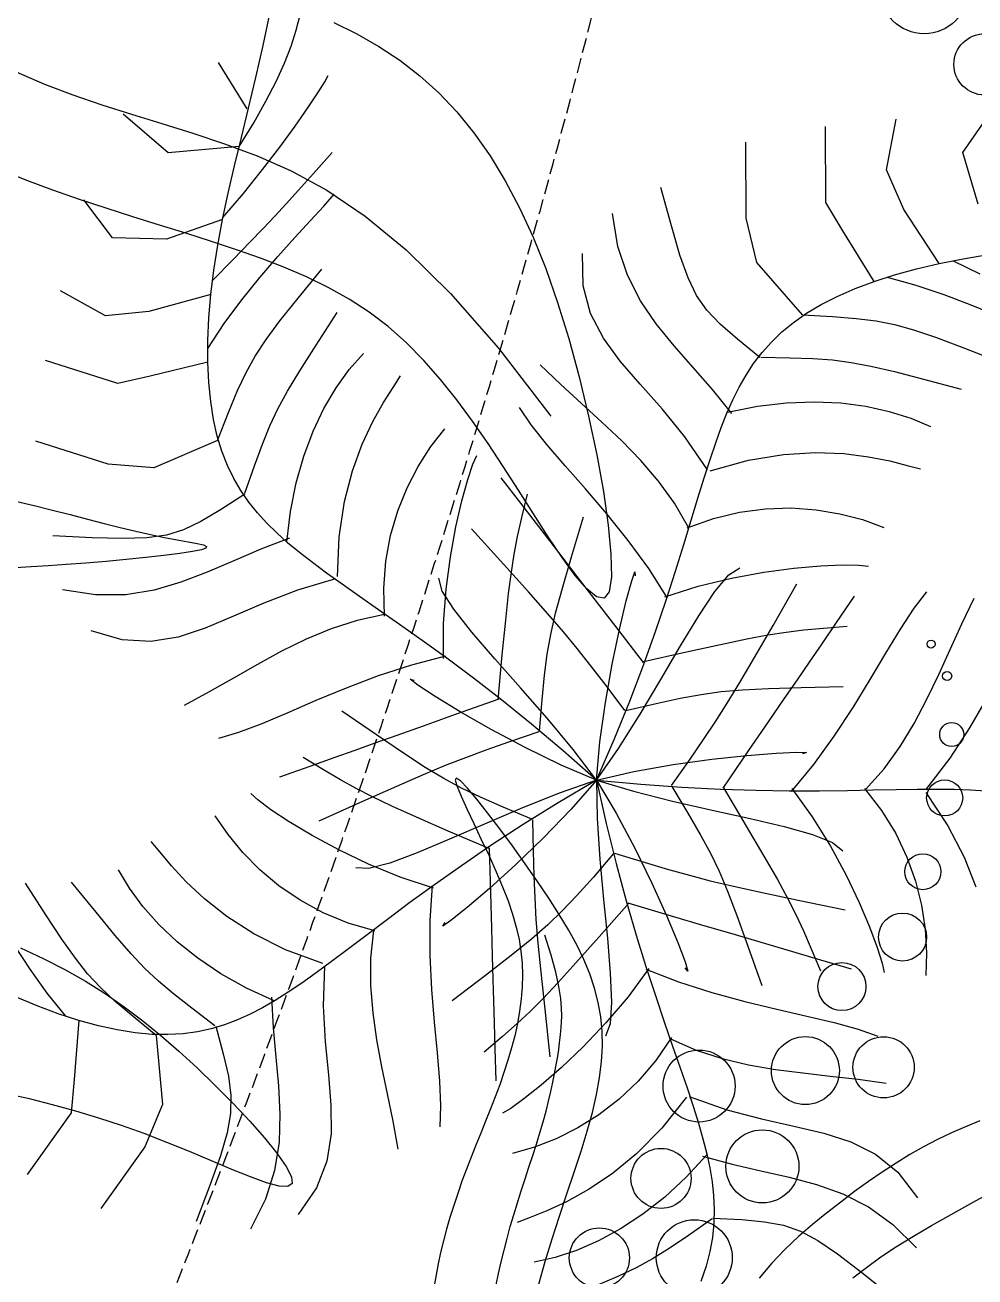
# Model space of a CAD drawing. Header units: millimetres. Extents: x -1030105 to 906887, y -616134 to 1220667.
# Drawn here: x -86821 to -86025, y 505617 to 506665 of the extents above; entities that cross this region are included whole.
import ezdxf

# ---------------------------------------------------------------- set-up
doc = ezdxf.new("R2010")
doc.units = ezdxf.units.MM
doc.header["$MEASUREMENT"] = 0
doc.linetypes.add('DASH', pattern=[0.35, 0.25, -0.1])
doc.layers.add('A-Furniture', color=143, linetype='Continuous')
doc.layers.add('A-Tree', color=98, linetype='Continuous')

# ---------------------------------------------------------------- blocks, each defined once
blk = doc.blocks.new('ggsr4')
at = {"color": 0}
blk.add_arc((141970, 1125357.5), 1540, 280.3625, 168.4458, dxfattribs=at)
at = {"layer": 'A-Furniture', "color": 8, "linetype": 'Continuous', "ltscale": 50}
blk.add_circle((141970, 1125357.5), 1600, dxfattribs=at)
blk.add_arc((141970, 1125357.5), 1540, 280.3625, 168.4458, dxfattribs=at)
blk = doc.blocks.new('FUR')
at = {"layer": 'A-Furniture', "color": 8, "linetype": 'DASH', "ltscale": 50}
blk.add_open_spline([(-42688, -19137), (-41285.1, -16590.7), (-40890, -13356), (-44692.5, -11594.7), (-47704.7, -12434), (-50055.2, -13846.7), (-51582.6, -14985.6), (-52347.2, -15312), (-52578.2, -15392.8)], degree=3, knots=[0, 0, 0, 0, 6281.430987, 9216.361979, 12501.805308, 15762.232572, 17490.630724, 18208.392501, 18208.392501, 18208.392501, 18208.392501], dxfattribs=at)
at = {"layer": 'A-Furniture', "xscale": -0.9999999999999998, "rotation": 105.3448185478265}
blk.add_blockref('ggsr4', (1007840, 418745.5), dxfattribs=at)
blk = doc.blocks.new('CAY8')
at = {"color": 0, "linetype": 'ByBlock'}
for p, q in [((-678.07, 393.78), (-686.88, 417.78)), ((-650.77, 384.91), (-678.07, 393.78)), ((-693.68, 355.05), (-712.89, 374.89)), ((-631.4, 361.69), (-625.54, 373.86)), ((-633.64, 356.6), (-619.64, 364.29)), ((-636.65, 349.74), (-631.4, 361.69)), ((-609.01, 350.91), (-596.63, 358.8)), ((-670.95, 350.68), (-693.68, 355.05)), ((-636.65, 349.74), (-670.95, 350.68)), ((-641.28, 338.06), (-636.65, 349.74)), ((-621.72, 342.22), (-609.01, 350.91)), ((-592.64, 334.37), (-576.03, 345.52)), ((-697.95, 318.68), (-731.26, 341.59)), ((-634.35, 332.78), (-621.72, 342.22)), ((-645.27, 326.71), (-641.28, 338.06)), ((-605.48, 325.54), (-592.64, 334.37)), ((-646.51, 322.62), (-634.35, 332.78)), ((-648.61, 315.72), (-645.27, 326.71)), ((-615.5, 318.17), (-605.48, 325.54)), ((-680.23, 317.46), (-697.95, 318.68)), ((-623.62, 311.45), (-615.5, 318.17)), ((-590.78, 307.61), (-574.94, 321)), ((-648.61, 315.72), (-680.23, 317.46)), ((-651.3, 305.16), (-648.61, 315.72)), ((-630.78, 304.52), (-623.62, 311.45)), ((-603.01, 297.09), (-590.78, 307.61)), ((-653.31, 295.07), (-651.3, 305.16)), ((-637.92, 296.57), (-630.78, 304.52)), ((-715.36, 279.03), (-748.67, 301.93)), ((-645.98, 286.75), (-637.92, 296.57)), ((-612.52, 288.53), (-603.01, 297.09)), ((-577.61, 290.05), (-567.95, 296.07)), ((-654.63, 285.5), (-653.31, 295.07)), ((-620.19, 281.01), (-612.52, 288.53)), ((-587.18, 282.69), (-577.61, 290.05)), ((-655.88, 274.22), (-645.98, 286.75)), ((-655.27, 276.49), (-654.63, 285.5)), ((-626.89, 273.62), (-620.19, 281.01)), ((-596.56, 274.03), (-587.18, 282.69)), ((-692.59, 270.12), (-715.36, 279.03)), ((-558.04, 274.14), (-552.38, 278.94)), ((-655.88, 274.22), (-692.59, 270.12)), ((-655.26, 267.99), (-655.27, 276.49)), ((-633.5, 265.45), (-626.89, 273.62)), ((-605.6, 264.08), (-596.56, 274.03)), ((-565.25, 267.87), (-558.04, 274.14)), ((-654.62, 259.95), (-655.26, 267.99)), ((-573.55, 259.87), (-565.25, 267.87)), ((-640.91, 255.59), (-633.5, 265.45)), ((-614.21, 252.85), (-605.6, 264.08)), ((-472.02, 249.74), (-479.48, 262.94)), ((-653.4, 252.3), (-654.62, 259.95)), ((-582.5, 249.94), (-573.55, 259.87)), ((-649.99, 243.12), (-640.91, 255.59)), ((-734.76, 243.92), (-754.65, 251.02)), ((-651.63, 244.98), (-653.4, 252.3)), ((-622.24, 240.38), (-614.21, 252.85)), ((-591.64, 237.84), (-582.5, 249.94)), ((-464.39, 236.88), (-472.02, 249.74)), ((-719.27, 238.75), (-734.76, 243.92)), ((-649.36, 237.93), (-651.63, 244.98)), ((-547.86, 238.09), (-537.98, 245.06)), ((-493.37, 233.62), (-496.72, 244.28)), ((-650.17, 242.56), (-664.97, 238.27)), ((-629.6, 226.66), (-622.24, 240.38)), ((-706.96, 235.41), (-719.27, 238.75)), ((-664.97, 238.27), (-676.83, 235.32)), ((-646.62, 231.1), (-649.36, 237.93)), ((-600.52, 223.34), (-591.64, 237.84)), ((-557.39, 229.96), (-547.86, 238.09)), ((-456.83, 224.18), (-464.39, 236.88)), ((-424.07, 221.54), (-431.43, 237.58)), ((-696.59, 233.79), (-706.96, 235.41)), ((-686.96, 233.79), (-696.59, 233.79)), ((-676.83, 235.32), (-686.96, 233.79)), ((-488.43, 221.32), (-493.37, 233.62)), ((-643.45, 224.42), (-646.62, 231.1)), ((-566.4, 220.71), (-557.39, 229.96)), ((-639.87, 217.81), (-643.45, 224.42)), ((-636.15, 211.74), (-629.6, 226.66)), ((-529.13, 222.62), (-525.8, 226.45)), ((-742.03, 214.2), (-758.06, 221.92)), ((-608.69, 206.22), (-600.52, 223.34)), ((-574.73, 210.37), (-566.4, 220.71)), ((-534.18, 215.52), (-529.13, 222.62)), ((-482.34, 207.59), (-488.43, 221.32)), ((-449.59, 211.47), (-456.83, 224.18)), ((-416.77, 203.72), (-424.07, 221.54)), ((-635.85, 211.17), (-639.87, 217.81)), ((-726.54, 209.63), (-742.03, 214.2)), ((-540.47, 205.58), (-534.18, 215.52)), ((-711.4, 207.6), (-726.54, 209.63)), ((-666.16, 210.3), (-681.41, 208.56)), ((-650.48, 212.03), (-666.16, 210.3)), ((-634.19, 213.12), (-650.48, 212.03)), ((-631.34, 204.34), (-635.85, 211.17)), ((-582.19, 198.96), (-574.73, 210.37)), ((-510.75, 195.28), (-516.83, 211.26)), ((-442.93, 198.57), (-449.59, 211.47)), ((-696.42, 207.45), (-711.4, 207.6)), ((-681.41, 208.56), (-696.42, 207.45)), ((-615.71, 186.24), (-608.69, 206.22)), ((-475.56, 192.61), (-482.34, 207.59)), ((-396.71, 203.02), (-391.62, 209.41)), ((-626.3, 197.21), (-631.34, 204.34)), ((-547.55, 193.22), (-540.47, 205.58)), ((-410.35, 183.49), (-416.77, 203.72)), ((-401.94, 196.02), (-396.71, 203.02)), ((-588.62, 186.54), (-582.19, 198.96)), ((-512.36, 187.84), (-505.94, 198.9)), ((-437.08, 185.3), (-442.93, 198.57)), ((-735.31, 187.11), (-749.7, 196.55)), ((-620.68, 189.63), (-626.3, 197.21)), ((-505.86, 182.43), (-510.75, 195.28)), ((-407.41, 188.32), (-401.94, 196.02)), ((-554.93, 178.85), (-547.55, 193.22)), ((-468.53, 176.58), (-475.56, 192.61)), ((-720.99, 181.91), (-735.31, 187.11)), ((-614.42, 181.47), (-620.68, 189.63)), ((-528.89, 166.65), (-539.81, 189.73)), ((-517.52, 178.71), (-512.36, 187.84)), ((-413.24, 179.85), (-407.41, 188.32)), ((-657.41, 184.05), (-674.94, 182.01)), ((-638.21, 185.48), (-657.41, 184.05)), ((-616.99, 185.33), (-638.21, 185.48)), ((-593.86, 173.12), (-588.62, 186.54)), ((-432.3, 171.5), (-437.08, 185.3)), ((-706.38, 179.97), (-720.99, 181.91)), ((-691.15, 180.32), (-706.38, 179.97)), ((-674.94, 182.01), (-691.15, 180.32)), ((-607.48, 172.6), (-614.42, 181.47)), ((-501.66, 171.37), (-505.86, 182.43)), ((-419.53, 170.52), (-413.24, 179.85)), ((-409.1, 182.55), (-387.93, 182.05)), ((-387.93, 182.05), (-369.12, 179.57)), ((-369.12, 179.57), (-352.59, 175.61)), ((-562.16, 162.91), (-554.93, 178.85)), ((-521.97, 170.32), (-517.52, 178.71)), ((-493.16, 160.01), (-480.82, 178.66)), ((-461.72, 159.69), (-468.53, 176.58)), ((-599.83, 162.89), (-607.48, 172.6)), ((-597.72, 158.75), (-593.86, 173.12)), ((-564.51, 162.63), (-564.23, 169.63)), ((-526.26, 161.5), (-521.97, 170.32)), ((-497.62, 160.72), (-501.66, 171.37)), ((-428.83, 157), (-432.3, 171.5)), ((-426.4, 160.23), (-419.53, 170.52)), ((-520.48, 148.74), (-528.89, 166.65)), ((-591.41, 152.2), (-599.83, 162.89)), ((-568.77, 145.81), (-562.16, 162.91)), ((-561.39, 151.48), (-564.51, 162.63)), ((-530.94, 151.07), (-526.26, 161.5)), ((-641.39, 159.02), (-655.72, 156.66)), ((-626.97, 160.48), (-641.39, 159.02)), ((-612.37, 160.76), (-626.97, 160.48)), ((-597.5, 159.58), (-612.37, 160.76)), ((-502.66, 145.44), (-493.16, 160.01)), ((-493.23, 149.13), (-497.62, 160.72)), ((-455.57, 142.13), (-461.72, 159.69)), ((-433.96, 148.92), (-426.4, 160.23)), ((-429.69, 156.95), (-414.82, 157.72)), ((-414.82, 157.72), (-400.44, 156.89)), ((-670.05, 153.71), (-684.47, 150.44)), ((-655.72, 156.66), (-670.05, 153.71)), ((-400.44, 156.89), (-386.64, 154.61)), ((-386.64, 154.61), (-373.49, 151.03)), ((-684.47, 150.44), (-699.05, 147.16)), ((-582.27, 140.45), (-591.41, 152.2)), ((-555.64, 136.98), (-561.39, 151.48)), ((-536.56, 137.86), (-530.94, 151.07)), ((-373.49, 151.03), (-361.08, 146.31)), ((-699.05, 147.16), (-713.91, 144.14)), ((-513.99, 134.64), (-520.48, 148.74)), ((-487.98, 135.23), (-493.23, 149.13)), ((-442.32, 136.6), (-433.96, 148.92)), ((-361.08, 146.31), (-349.5, 140.6)), ((-934.72, 139.39), (-940.31, 145.77)), ((-574.28, 127.96), (-568.77, 145.81)), ((-509.97, 133.73), (-502.66, 145.44)), ((-466.16, 138.46), (-463.08, 142.62)), ((-463.08, 142.62), (-463.64, 140.44)), ((-450.53, 124.11), (-455.57, 142.13)), ((-929.27, 132.25), (-934.72, 139.39)), ((-903.4, 136.14), (-905.16, 139.66)), ((-572.45, 127.52), (-582.27, 140.45)), ((-472.05, 129.07), (-466.16, 138.46)), ((-349.5, 140.6), (-338.82, 134.05)), ((-900.66, 129.73), (-903.4, 136.14)), ((-548.05, 119.93), (-555.64, 136.98)), ((-543.66, 120.67), (-536.56, 137.86)), ((-508.83, 122.97), (-513.99, 134.64)), ((-481.34, 117.67), (-487.98, 135.23)), ((-451.57, 123.27), (-442.32, 136.6)), ((-938.06, 120.19), (-950.52, 133.45)), ((-923.86, 124.17), (-929.27, 132.25)), ((-515.73, 123.7), (-509.97, 133.73)), ((-338.82, 134.05), (-329.14, 126.81)), ((-897.13, 120.78), (-900.66, 129.73)), ((-628.39, 127.87), (-645.81, 126.14)), ((-610.22, 129.13), (-628.39, 127.87)), ((-591.63, 129.56), (-610.22, 129.13)), ((-572.93, 128.77), (-591.63, 129.56)), ((-562.01, 113.35), (-572.45, 127.52)), ((-479.93, 115.54), (-472.05, 129.07)), ((-415.73, 126.57), (-408.98, 128.46)), ((-918.42, 114.98), (-923.86, 124.17)), ((-662.15, 124.32), (-677.09, 122.77)), ((-645.81, 126.14), (-662.15, 124.32)), ((-520.61, 114.13), (-515.73, 123.7)), ((-451.72, 125.14), (-433.05, 125.42)), ((-433.05, 125.42), (-414.74, 124.42)), ((-425.37, 120.15), (-415.73, 126.57)), ((-414.74, 124.42), (-397.34, 122.47)), ((-926.3, 107.28), (-938.06, 120.19)), ((-893.03, 109.64), (-897.13, 120.78)), ((-690.31, 121.87), (-701.49, 121.98)), ((-677.09, 122.77), (-690.31, 121.87)), ((-591.41, 118.34), (-594.41, 122.55)), ((-594.41, 122.55), (-592.51, 121.36)), ((-552.8, 98.34), (-543.66, 120.67)), ((-539.41, 101.13), (-548.05, 119.93)), ((-504.41, 112.37), (-508.83, 122.97)), ((-461.83, 108.96), (-451.57, 123.27)), ((-437.38, 110.21), (-425.37, 120.15)), ((-397.34, 122.47), (-381.4, 119.88)), ((-381.4, 119.88), (-367.46, 116.98)), ((-866.73, 103.18), (-870.26, 117.82)), ((-620.25, 99.32), (-634.17, 116.82)), ((-584.29, 109.84), (-591.41, 118.34)), ((-472.8, 95.08), (-481.34, 117.67)), ((-367.46, 116.98), (-356.06, 114.06)), ((-912.87, 104.49), (-918.42, 114.98)), ((-550.99, 97.82), (-562.01, 113.35)), ((-525.26, 103.83), (-520.61, 114.13)), ((-500.14, 101.5), (-504.41, 112.37)), ((-488.98, 98.99), (-479.93, 115.54)), ((-356.06, 114.06), (-347.75, 111.45)), ((-888.55, 96.66), (-893.03, 109.64)), ((-573.87, 98.17), (-584.29, 109.84)), ((-473.19, 93.68), (-461.83, 108.96)), ((-451.25, 97.72), (-437.38, 110.21)), ((-400.9, 93.94), (-382.33, 111.45)), ((-347.75, 111.45), (-343.07, 109.47)), ((-915.13, 94.78), (-926.3, 107.28)), ((-849.34, 97.83), (-851.31, 105.97)), ((-249, 106.14), (-250.76, 98.09)), ((-907.13, 92.54), (-912.87, 104.49)), ((-863.96, 91.6), (-866.73, 103.18)), ((-530.48, 81.38), (-539.41, 101.13)), ((-530.32, 91.6), (-525.26, 103.83)), ((-495.45, 88.97), (-500.14, 101.5)), ((-847.07, 87.58), (-849.34, 97.83)), ((-652.65, 89.67), (-661.18, 99.19)), ((-609.32, 85.79), (-620.25, 99.32)), ((-576.33, 97.48), (-595.08, 96.6)), ((-552.2, 98.62), (-576.33, 97.48)), ((-560.92, 84.44), (-573.87, 98.17)), ((-539.44, 80.85), (-550.99, 97.82)), ((-498.38, 80.51), (-488.98, 98.99)), ((-466.46, 83.68), (-451.25, 97.72)), ((-250.76, 98.09), (-252.33, 90.03)), ((-915.31, 93.97), (-944.35, 95.55)), ((-904.45, 82.71), (-915.13, 94.78)), ((-883.92, 82.19), (-888.55, 96.66)), ((-659.22, 93.5), (-676.3, 92.65)), ((-645.5, 94.17), (-659.22, 93.5)), ((-633.68, 94.75), (-645.5, 94.17)), ((-622.3, 95.3), (-633.68, 94.75)), ((-609.92, 95.89), (-622.3, 95.3)), ((-595.08, 96.6), (-609.92, 95.89)), ((-485.76, 77.45), (-473.19, 93.68)), ((-473.25, 95.56), (-449.19, 93.77)), ((-449.19, 93.77), (-430.65, 92.32)), ((-415.33, 80.4), (-400.9, 93.94)), ((-368.07, 85.52), (-354.75, 96.24)), ((-901.11, 78.94), (-907.13, 92.54)), ((-861.73, 82.01), (-863.96, 91.6)), ((-536.44, 76.24), (-530.32, 91.6)), ((-430.65, 92.32), (-416.35, 91.07)), ((-416.35, 91.07), (-404.99, 89.84)), ((-404.99, 89.84), (-395.27, 88.48)), ((-252.33, 90.03), (-253.68, 81.89)), ((-215.43, 78.34), (-213.87, 93.1)), ((-844.41, 75.63), (-847.07, 87.58)), ((-690.9, 84.46), (-693.52, 88.82)), ((-645.56, 81.94), (-652.65, 89.67)), ((-489.74, 73.42), (-495.45, 88.97)), ((-395.27, 88.48), (-385.92, 86.84)), ((-385.92, 86.84), (-375.64, 84.76)), ((-326.24, 80.84), (-317.13, 87.32)), ((-894.15, 71.11), (-904.45, 82.71)), ((-711.41, 71.43), (-714.98, 82.98)), ((-685.71, 77.47), (-690.9, 84.46)), ((-600.45, 75.22), (-609.32, 85.79)), ((-546.25, 69.8), (-560.92, 84.44)), ((-482.49, 69.09), (-466.46, 83.68)), ((-378.77, 76.91), (-368.07, 85.52)), ((-375.64, 84.76), (-363.14, 82.07)), ((-901.11, 78.94), (-920.03, 45.94)), ((-879.33, 66.59), (-883.92, 82.19)), ((-859.81, 73.35), (-861.73, 82.01)), ((-748.84, 72.89), (-751.65, 79.75)), ((-638.95, 75.11), (-645.56, 81.94)), ((-527.4, 62.34), (-539.44, 80.85)), ((-522.07, 61.47), (-530.48, 81.38)), ((-507.31, 61.22), (-498.38, 80.51)), ((-426.74, 69.87), (-415.33, 80.4)), ((-336.4, 72.34), (-326.24, 80.84)), ((-253.68, 81.89), (-254.73, 73.61)), ((-841.29, 62.35), (-844.41, 75.63)), ((-816.81, 58.6), (-822.28, 77.84)), ((-678.2, 68.41), (-685.71, 77.47)), ((-631.89, 68.31), (-638.95, 75.11)), ((-592.68, 66.64), (-600.45, 75.22)), ((-553.39, 75.19), (-566.75, 74.6)), ((-536.84, 75.82), (-553.39, 75.19)), ((-499.64, 60.28), (-485.76, 77.45)), ((-388, 69.49), (-378.77, 76.91)), ((-304.3, 65.52), (-294.06, 76.69)), ((-216.77, 65.09), (-215.43, 78.34)), ((-884.13, 60.01), (-894.15, 71.11)), ((-857.97, 64.53), (-859.81, 73.35)), ((-790.79, 52.1), (-798.63, 71.3)), ((-745.1, 64.09), (-748.84, 72.89)), ((-706.62, 59.85), (-711.41, 71.43)), ((-602.55, 71.68), (-617.97, 69.86)), ((-589.86, 72.98), (-602.55, 71.68)), ((-578.42, 73.91), (-589.86, 72.98)), ((-566.75, 74.6), (-578.42, 73.91)), ((-489.22, 73.18), (-472.71, 72.1)), ((-472.71, 72.1), (-459.52, 71.06)), ((-459.52, 71.06), (-448.29, 69.83)), ((-347.58, 62.31), (-336.4, 72.34)), ((-254.73, 73.61), (-255.5, 65.18)), ((-770.01, 59.2), (-772.76, 70.25)), ((-668.63, 57.86), (-678.2, 68.41)), ((-637.61, 67.39), (-662.93, 64.14)), ((-617.97, 69.86), (-637.61, 67.39)), ((-623.42, 60.63), (-631.89, 68.31)), ((-530.66, 55.35), (-546.25, 69.8)), ((-498.82, 54.94), (-482.49, 69.09)), ((-448.29, 69.83), (-437.69, 68.14)), ((-437.69, 68.14), (-426.36, 65.76)), ((-436.25, 61.35), (-426.74, 69.87)), ((-396.88, 62.36), (-388, 69.49)), ((-874.99, 50.22), (-879.33, 66.59)), ((-855.98, 54.49), (-857.97, 64.53)), ((-740.07, 53.73), (-745.1, 64.09)), ((-585.09, 59.04), (-592.68, 66.64)), ((-426.36, 65.76), (-412.97, 62.43)), ((-314.17, 54.29), (-304.3, 65.52)), ((-255.5, 65.18), (-256.01, 56.58)), ((-217.87, 53.03), (-216.77, 65.09)), ((-874.29, 49.47), (-884.13, 60.01)), ((-837.6, 48.13), (-841.29, 62.35)), ((-700.61, 48.42), (-706.62, 59.85)), ((-612.59, 51.21), (-623.42, 60.63)), ((-514.94, 42.21), (-527.4, 62.34)), ((-514.94, 42.21), (-522.07, 61.47)), ((-514.94, 42.21), (-507.31, 61.22)), ((-514.94, 42.21), (-499.64, 60.28)), ((-444.95, 53.87), (-436.25, 61.35)), ((-412.97, 62.43), (-396.17, 57.9)), ((-406.54, 54.61), (-396.88, 62.36)), ((-359.73, 51.23), (-347.58, 62.31)), ((-812.38, 43.65), (-816.81, 58.6)), ((-765.98, 47.82), (-770.01, 59.2)), ((-657.25, 46.4), (-668.63, 57.86)), ((-576.74, 51.44), (-585.09, 59.04)), ((-396.17, 57.9), (-374.63, 51.93)), ((-256.01, 56.58), (-256.28, 47.81)), ((-853.61, 42.16), (-855.98, 54.49)), ((-733.38, 42.15), (-740.07, 53.73)), ((-514.94, 42.21), (-530.66, 55.35)), ((-514.94, 42.21), (-498.82, 54.94)), ((-453.98, 46.46), (-444.95, 53.87)), ((-418.14, 45.31), (-406.54, 54.61)), ((-323.92, 43.18), (-314.17, 54.29)), ((-266.13, 50.3), (-251.48, 54.51)), ((-251.48, 54.51), (-234.29, 55.34)), ((-218.7, 41.88), (-217.87, 53.03)), ((-874.29, 49.47), (-882.84, 18.93)), ((-864.53, 39.51), (-874.29, 49.47)), ((-784.56, 37.21), (-790.79, 52.1)), ((-598.44, 39.14), (-612.59, 51.21)), ((-566.67, 42.85), (-576.74, 51.44)), ((-372.81, 39.59), (-359.73, 51.23)), ((-279.09, 43.29), (-266.13, 50.3)), ((-920.03, 45.94), (-950.64, 38.02)), ((-833.26, 33.37), (-837.6, 48.13)), ((-760.64, 36.22), (-765.98, 47.82)), ((-693.34, 37.31), (-700.61, 48.42)), ((-644.32, 34.6), (-657.25, 46.4)), ((-464.45, 38.12), (-453.98, 46.46)), ((-432.79, 33.57), (-418.14, 45.31)), ((-256.28, 47.81), (-256.32, 38.87)), ((-850.62, 26.47), (-853.61, 42.16)), ((-808.47, 31.85), (-812.38, 43.65)), ((-724.7, 29.72), (-733.38, 42.15)), ((-553.96, 32.28), (-566.67, 42.85)), ((-535.46, 41.39), (-557, 39.53)), ((-514.94, 42.21), (-537.94, 36.58)), ((-514.94, 42.21), (-535.46, 41.39)), ((-514.94, 42.21), (-532.29, 31.32)), ((-514.94, 42.21), (-520.5, 22.44)), ((-514.94, 42.21), (-516.69, 18.59)), ((-514.94, 42.21), (-509.94, 22.34)), ((-514.94, 42.21), (-497.85, 30.81)), ((-514.94, 42.21), (-494.5, 40.82)), ((-514.94, 42.21), (-493.02, 33.25)), ((-333.77, 32.36), (-323.92, 43.18)), ((-291.2, 34.05), (-279.09, 43.29)), ((-219.26, 31.36), (-218.7, 41.88)), ((-854.77, 30.18), (-864.53, 39.51)), ((-580.03, 23.55), (-598.44, 39.14)), ((-557, 39.53), (-578.54, 37.15)), ((-494.5, 40.82), (-473.39, 38.29)), ((-477.47, 27.89), (-464.45, 38.12)), ((-473.39, 38.29), (-452.92, 35.07)), ((-386.77, 27.89), (-372.81, 39.59)), ((-256.32, 38.87), (-256.15, 29.75)), ((-230.13, 36.54), (-212.62, 39.72)), ((-779.36, 25.52), (-784.56, 37.21)), ((-753.97, 24.54), (-760.64, 36.22)), ((-684.81, 26.69), (-693.34, 37.31)), ((-644.79, 32.27), (-651.36, 34.71)), ((-630.1, 23.03), (-644.32, 34.6)), ((-599.09, 34.74), (-617.65, 32.79)), ((-578.54, 37.15), (-599.09, 34.74)), ((-537.94, 36.58), (-559.26, 30.85)), ((-452.92, 35.07), (-434.38, 31.57)), ((-303.32, 23.16), (-291.2, 34.05)), ((-245.34, 31.13), (-230.13, 36.54)), ((-845.03, 21.49), (-854.77, 30.18)), ((-828.19, 18.44), (-833.26, 33.37)), ((-804.58, 22.05), (-808.47, 31.85)), ((-633.22, 31.8), (-644.79, 32.27)), ((-617.65, 32.79), (-633.22, 31.8)), ((-559.26, 30.85), (-578.97, 25.11)), ((-553.67, 31.77), (-558.19, 15.84)), ((-532.29, 31.32), (-550.86, 20.95)), ((-497.85, 30.81), (-479.34, 19.65)), ((-493.02, 33.25), (-472.41, 25.35)), ((-451.64, 18.47), (-432.79, 33.57)), ((-434.38, 31.57), (-419.08, 28.26)), ((-343.98, 22.04), (-333.77, 32.36)), ((-258.79, 23.89), (-245.34, 31.13)), ((-219.51, 21.36), (-219.26, 31.36)), ((-713.65, 16.79), (-724.7, 29.72)), ((-674.98, 16.73), (-684.81, 26.69)), ((-477.54, 27.31), (-473.47, 11.29)), ((-419.08, 28.26), (-408.33, 25.56)), ((-401.56, 16.62), (-386.77, 27.89)), ((-256.15, 29.75), (-255.8, 20.44)), ((-774.58, 15.91), (-779.36, 25.52)), ((-745.95, 12.89), (-753.97, 24.54)), ((-614.84, 12.27), (-630.1, 23.03)), ((-578.97, 25.11), (-597.14, 19.43)), ((-580.11, 24.21), (-586.48, 0.91)), ((-472.41, 25.35), (-453.09, 18.41)), ((-408.33, 25.56), (-403.42, 23.92)), ((-403.42, 23.92), (-405.67, 23.77)), ((-316.31, 11.2), (-303.32, 23.16)), ((-270.99, 15.2), (-258.79, 23.89)), ((-882.84, 18.93), (-899.71, -4.3)), ((-845.03, 21.49), (-856.53, -10.84)), ((-835.35, 13.48), (-845.03, 21.49)), ((-800.21, 13.1), (-804.58, 22.05)), ((-597.14, 19.43), (-613.85, 13.88)), ((-550.86, 20.95), (-569.32, 11.53)), ((-520.5, 22.44), (-525.39, 1.38)), ((-509.94, 22.34), (-505.82, 1.48)), ((-479.34, 19.65), (-460.51, 8.92)), ((-451.32, 19.05), (-445.59, -4.39)), ((-354.79, 12.38), (-343.98, 22.04)), ((-255.8, 20.44), (-255.28, 10.93)), ((-219.41, 11.78), (-219.51, 21.36)), ((-822.29, 3.73), (-828.19, 18.44)), ((-769.62, 7.25), (-774.58, 15.91)), ((-699.89, 3.72), (-713.65, 16.79)), ((-663.83, 7.61), (-674.98, 16.73)), ((-558.19, 15.84), (-561.76, 2.94)), ((-516.69, 18.59), (-517.83, -3.45)), ((-453.09, 18.41), (-435.05, 12.32)), ((-417.14, 6.26), (-401.56, 16.62)), ((-282.49, 5.48), (-270.99, 15.2)), ((-825.79, 6.17), (-835.35, 13.48)), ((-794.86, 3.85), (-800.21, 13.1)), ((-736.57, 1.39), (-745.95, 12.89)), ((-613.85, 13.88), (-629.18, 8.53)), ((-615.19, 13.81), (-621.71, -3.73)), ((-569.32, 11.53), (-586.37, 3.46)), ((-473.47, 11.29), (-470.37, -1.58)), ((-435.05, 12.32), (-418.27, 6.99)), ((-366.43, 3.56), (-354.79, 12.38)), ((-218.94, 2.56), (-219.41, 11.78)), ((-218.54, 8.22), (-198.28, 14.18)), ((-651.36, -0.51), (-663.83, 7.61)), ((-629.18, 8.53), (-643.18, 3.47)), ((-460.51, 8.92), (-442.47, -1.21)), ((-416.53, 7.71), (-410.5, -9.96)), ((-331, -1.25), (-316.31, 11.2)), ((-255.28, 10.93), (-254.58, 1.24)), ((-234.11, 3.3), (-218.54, 8.22)), ((-816.37, -0.4), (-825.79, 6.17)), ((-788, -6.85), (-794.86, 3.85)), ((-763.89, -1.56), (-769.62, 7.25)), ((-418.27, 6.99), (-402.73, 2.31)), ((-293.8, -4.89), (-282.49, 5.48)), ((-725.8, -9.84), (-736.57, 1.39)), ((-683.06, -9.12), (-699.89, 3.72)), ((-643.18, 3.47), (-655.94, -1.23)), ((-586.37, 3.46), (-600.69, -2.85)), ((-586.48, 0.91), (-591.43, -17.2)), ((-561.76, 2.94), (-564.71, -8.36)), ((-517.55, 2.03), (-531.54, -6.79)), ((-525.39, 1.38), (-529.78, -19.84)), ((-516.98, 2.14), (-503.23, -7.07)), ((-505.82, 1.48), (-502.57, -18.99)), ((-402.73, 2.31), (-388.42, -1.83)), ((-379.16, -4.22), (-366.43, 3.56)), ((-254.58, 1.24), (-253.58, -8.6)), ((-246.04, -1.23), (-234.11, 3.3)), ((-816.37, -0.4), (-827.79, -29.94)), ((-807.15, -6.22), (-816.37, -0.4)), ((-756.8, -11.65), (-763.89, -1.56)), ((-655.94, -1.23), (-667.55, -5.51)), ((-652.08, -0.04), (-657.8, -13.82)), ((-621.71, -3.73), (-627.05, -21.55)), ((-600.69, -2.85), (-610.98, -6.99)), ((-517.83, -3.45), (-518.46, -23.97)), ((-470.37, -1.58), (-468.08, -12.64)), ((-442.47, -1.21), (-426.3, -10.54)), ((-388.42, -1.83), (-375.33, -5.53)), ((-379.47, -3.41), (-374.15, -17.32)), ((-348.26, -13.6), (-331, -1.25)), ((-255.37, -6.01), (-246.04, -1.23)), ((-899.71, -4.3), (-925.26, -5.25)), ((-798.18, -11.25), (-807.15, -6.22)), ((-779.15, -20.14), (-788, -6.85)), ((-667.55, -5.51), (-678.13, -9.37)), ((-610.98, -6.99), (-615.91, -8.54)), ((-615.91, -8.54), (-614.18, -7.1)), ((-531.54, -6.79), (-542.82, -13.71)), ((-503.23, -7.07), (-492.06, -14.45)), ((-445.59, -4.39), (-441.23, -22.47)), ((-375.33, -5.53), (-363.43, -8.89)), ((-305.47, -15.51), (-293.8, -4.89)), ((-263.17, -11.67), (-255.37, -6.01)), ((-856.53, -10.84), (-867.7, -31.11)), ((-713.63, -20.68), (-725.8, -9.84)), ((-682.6, -10.61), (-689.29, -30.75)), ((-678.13, -9.37), (-687.82, -12.8)), ((-564.71, -8.36), (-567.36, -19.53)), ((-426.3, -10.54), (-413.13, -18.89)), ((-410.5, -9.96), (-405.79, -27.68)), ((-363.43, -8.89), (-352.61, -11.98)), ((-253.58, -8.6), (-252.12, -18.53)), ((-789.49, -15.47), (-798.18, -11.25)), ((-747.75, -24.14), (-756.8, -11.65)), ((-687.82, -12.8), (-696.76, -15.8)), ((-657.8, -13.82), (-662.04, -27.79)), ((-542.82, -13.71), (-552.63, -19.31)), ((-523.18, -14.94), (-533.8, -15.41)), ((-511.78, -14.61), (-523.18, -14.94)), ((-500.08, -14.44), (-511.78, -14.61)), ((-488.6, -14.45), (-500.08, -14.44)), ((-492.06, -14.45), (-482.22, -20.75)), ((-477.73, -14.63), (-488.6, -14.45)), ((-467.51, -15.04), (-477.73, -14.63)), ((-468.08, -12.64), (-466.4, -23.25)), ((-352.61, -11.98), (-342.75, -14.91)), ((-342.75, -14.91), (-333.74, -17.73)), ((-270.47, -18.87), (-263.17, -11.67)), ((-781.12, -18.86), (-789.49, -15.47)), ((-714.34, -18.39), (-718.33, -34.22)), ((-705.11, -18.39), (-712.99, -20.57)), ((-696.76, -15.8), (-705.11, -18.39)), ((-591.43, -17.2), (-595.35, -31.53)), ((-556.02, -17.59), (-558.57, -18.55)), ((-558.57, -18.55), (-558.03, -19.59)), ((-550.72, -16.75), (-556.02, -17.59)), ((-543.14, -16.01), (-550.72, -16.75)), ((-533.8, -15.41), (-543.14, -16.01)), ((-457.89, -15.72), (-467.51, -15.04)), ((-448.83, -16.71), (-457.89, -15.72)), ((-440.27, -18.07), (-448.83, -16.71)), ((-432.16, -19.83), (-440.27, -18.07)), ((-374.15, -17.32), (-370.5, -31.25)), ((-348.76, -15.08), (-342.69, -35.37)), ((-333.74, -17.73), (-325.47, -20.54)), ((-318.01, -25.97), (-305.47, -15.51)), ((-252.12, -18.53), (-250.07, -28.48)), ((-779.15, -20.14), (-786.6, -56.32)), ((-773.03, -21.47), (-781.12, -18.86)), ((-765.19, -23.35), (-773.03, -21.47)), ((-720.56, -22.34), (-727.94, -23.7)), ((-712.99, -20.57), (-720.56, -22.34)), ((-627.05, -21.55), (-631.47, -39.22)), ((-567.36, -19.53), (-570.04, -32.01)), ((-552.63, -19.31), (-562.2, -24.18)), ((-558.03, -19.59), (-554.73, -20.73)), ((-554.73, -20.73), (-549.19, -21.97)), ((-549.19, -21.97), (-541.91, -23.3)), ((-529.78, -19.84), (-533.84, -40.13)), ((-502.57, -18.99), (-500.16, -37.7)), ((-482.22, -20.75), (-472.42, -26.72)), ((-424.47, -22.05), (-432.16, -19.83)), ((-417.12, -24.76), (-424.47, -22.05)), ((-413.13, -18.89), (-404.05, -26.08)), ((-325.47, -20.54), (-317.81, -23.41)), ((-278.32, -28.22), (-270.47, -18.87)), ((-757.53, -24.55), (-765.19, -23.35)), ((-750.03, -25.13), (-757.53, -24.55)), ((-742.62, -25.15), (-750.03, -25.13)), ((-747.27, -24.49), (-747.77, -39.89)), ((-735.28, -24.65), (-742.62, -25.15)), ((-727.94, -23.7), (-735.28, -24.65)), ((-562.2, -24.18), (-572.76, -28.91)), ((-541.91, -23.3), (-533.38, -24.72)), ((-517.31, -25.46), (-537.83, -38.15)), ((-533.38, -24.72), (-524.12, -26.24)), ((-518.46, -23.97), (-518.68, -43.01)), ((-517.96, -25.33), (-497.77, -38.59)), ((-466.4, -23.25), (-465.17, -34.76)), ((-441.23, -22.47), (-438.01, -36.46)), ((-410.09, -28.02), (-417.12, -24.76)), ((-404.05, -26.08), (-400.17, -31.91)), ((-317.81, -23.41), (-310.65, -26.43)), ((-317.24, -23.7), (-313.76, -39.62)), ((-662.04, -27.79), (-665.11, -41.96)), ((-572.76, -28.91), (-585.55, -34.09)), ((-524.12, -26.24), (-514.62, -27.85)), ((-514.62, -27.85), (-505.4, -29.56)), ((-505.4, -29.56), (-496.85, -31.37)), ((-472.42, -26.72), (-461.38, -33.13)), ((-452.12, -30.96), (-462.91, -27.65)), ((-403.29, -31.86), (-410.09, -28.02)), ((-405.79, -27.68), (-402.27, -44.83)), ((-310.65, -26.43), (-303.88, -29.67)), ((-303.88, -29.67), (-297.38, -33.21)), ((-287.77, -40.39), (-278.32, -28.22)), ((-250.07, -28.48), (-247.27, -38.42)), ((-867.7, -31.11), (-892.5, -43.25)), ((-827.79, -29.94), (-834.43, -46.41)), ((-689.29, -30.75), (-693.87, -49.46)), ((-595.35, -31.53), (-598.61, -43.49)), ((-570.04, -32.01), (-573.08, -47.24)), ((-496.85, -31.37), (-489, -33.31)), ((-489, -33.31), (-481.77, -35.41)), ((-461.38, -33.13), (-447.84, -40.72)), ((-443.23, -34.14), (-452.12, -30.96)), ((-396.68, -36.3), (-403.29, -31.86)), ((-370.5, -31.25), (-368.4, -45.08)), ((-297.38, -33.21), (-291.15, -37.13)), ((-718.33, -34.22), (-721.53, -49.67)), ((-585.55, -34.09), (-601.8, -40.3)), ((-481.77, -35.41), (-475.08, -37.7)), ((-465.17, -34.76), (-464.2, -48.52)), ((-436.02, -37.15), (-443.23, -34.14)), ((-438.01, -36.46), (-435.66, -47.65)), ((-430.27, -39.96), (-436.02, -37.15)), ((-390.18, -41.4), (-396.68, -36.3)), ((-342.69, -35.37), (-339.24, -54.03)), ((-291.15, -37.13), (-285.17, -41.49)), ((-747.77, -39.89), (-748.62, -52.08)), ((-631.47, -39.22), (-635.21, -56.32)), ((-601.8, -40.3), (-622.74, -48.13)), ((-537.83, -38.15), (-553.67, -47.88)), ((-533.84, -40.13), (-537.72, -58.39)), ((-500.16, -37.7), (-498.59, -53.27)), ((-497.77, -38.59), (-482.07, -48.9)), ((-475.08, -37.7), (-468.85, -40.23)), ((-468.85, -40.23), (-463.02, -43.02)), ((-447.84, -40.72), (-430.5, -50.27)), ((-425.76, -42.55), (-430.27, -39.96)), ((-313.76, -39.62), (-311.65, -55.04)), ((-287.59, -40.95), (-287.61, -56.38)), ((-665.11, -41.96), (-667.3, -56.32)), ((-598.61, -43.49), (-601.6, -54.48)), ((-518.68, -43.01), (-518.56, -60.62)), ((-463.02, -43.02), (-457.49, -46.11)), ((-422.29, -44.87), (-425.76, -42.55)), ((-419.63, -46.91), (-422.29, -44.87)), ((-402.27, -44.83), (-399.8, -60.79)), ((-383.73, -47.17), (-390.18, -41.4)), ((-285.17, -41.49), (-279.44, -46.37)), ((-834.43, -46.41), (-866.51, -71.01)), ((-573.08, -47.24), (-576.8, -66.67)), ((-553.67, -47.88), (-565.99, -55.27)), ((-464.2, -48.52), (-463.31, -65.9)), ((-457.49, -46.11), (-452.19, -49.54)), ((-435.66, -47.65), (-433.95, -57.3)), ((-417.57, -48.62), (-419.63, -46.91)), ((-377.28, -53.65), (-383.73, -47.17)), ((-368.4, -45.08), (-367.73, -58.69)), ((-279.44, -46.37), (-273.96, -51.85)), ((-748.62, -52.08), (-750.3, -62.19)), ((-721.53, -49.67), (-724.59, -64.71)), ((-693.87, -49.46), (-697.34, -66.76)), ((-482.07, -48.9), (-469.65, -57.05)), ((-452.19, -49.54), (-447.06, -53.32)), ((-430.5, -50.27), (-408.11, -62.52)), ((-415.92, -50.01), (-417.57, -48.62)), ((-414.56, -51.14), (-415.92, -50.01)), ((-413.38, -52.12), (-414.56, -51.14)), ((-412.28, -53.04), (-413.38, -52.12)), ((-273.96, -51.85), (-268.71, -57.98)), ((-601.6, -54.48), (-604.71, -65.9)), ((-565.99, -55.27), (-575.9, -60.95)), ((-498.59, -53.27), (-497.83, -64.33)), ((-447.06, -53.32), (-442.09, -57.43)), ((-411.17, -54.01), (-412.28, -53.04)), ((-409.93, -55.12), (-411.17, -54.01)), ((-408.48, -56.48), (-409.93, -55.12)), ((-370.74, -60.88), (-377.28, -53.65)), ((-339.24, -54.03), (-337.9, -70.98)), ((-311.65, -55.04), (-310.82, -69.86)), ((323.84, -53.33), (329.12, -60.79)), ((-786.6, -56.32), (-802.1, -75.22)), ((-667.3, -56.32), (-668.91, -70.85)), ((-635.21, -56.32), (-638.52, -72.42)), ((-537.72, -58.39), (-541.59, -73.5)), ((-469.65, -57.05), (-459.29, -63.85)), ((-442.09, -57.43), (-437.25, -61.85)), ((-433.95, -57.3), (-432.62, -66.7)), ((-406.71, -58.17), (-408.48, -56.48)), ((-404.54, -60.28), (-406.71, -58.17)), ((-367.73, -58.69), (-368.39, -71.95)), ((-287.61, -56.38), (-287.81, -68.71)), ((-268.71, -57.98), (-263.7, -64.84)), ((-750.3, -62.19), (-753.27, -71.35)), ((-575.9, -60.95), (-584.55, -65.57)), ((-517.34, -62.05), (-532.29, -73.24)), ((-518.91, -61.91), (-504.24, -73.53)), ((-518.56, -60.62), (-518.21, -76.84)), ((-437.25, -61.85), (-432.56, -66.54)), ((-402, -62.8), (-404.54, -60.28)), ((-399.13, -65.72), (-402, -62.8)), ((-399.8, -60.79), (-398.26, -74.95)), ((-364.06, -68.89), (-370.74, -60.88)), ((329.12, -60.79), (334.74, -67.97)), ((-724.59, -64.71), (-728.17, -79.33)), ((-697.34, -66.76), (-700.75, -82.7)), ((-604.71, -65.9), (-608.3, -79.16)), ((-584.55, -65.57), (-593.09, -69.74)), ((-576.8, -66.67), (-581.53, -91.75)), ((-497.83, -64.33), (-497.87, -69.5)), ((-463.31, -65.9), (-462.34, -88.23)), ((-459.29, -63.85), (-449.77, -70.09)), ((-432.62, -66.7), (-431.43, -77.13)), ((-432.56, -66.54), (-428.01, -71.48)), ((-395.98, -69), (-399.13, -65.72)), ((-668.91, -70.85), (-670.26, -85.57)), ((-593.09, -69.74), (-602.63, -74.09)), ((-497.87, -69.5), (-498.71, -67.41)), ((-449.77, -70.09), (-439.86, -76.57)), ((-392.61, -72.63), (-395.98, -69)), ((-357.19, -77.67), (-364.06, -68.89)), ((-337.9, -70.98), (-338.18, -86.14)), ((-310.82, -69.86), (-311.18, -84)), ((-287.81, -68.71), (-288.35, -79.21)), ((334.74, -67.97), (340.62, -74.99)), ((-753.27, -71.35), (-758.02, -80.71)), ((-638.52, -72.42), (-641.67, -87.11)), ((-602.63, -74.09), (-614.32, -79.27)), ((-532.29, -73.24), (-547.68, -83.2)), ((-541.59, -73.5), (-545.62, -84.35)), ((-504.24, -73.53), (-488.95, -84.12)), ((-428.01, -71.48), (-423.6, -76.62)), ((-389.06, -76.57), (-392.61, -72.63)), ((-368.39, -71.95), (-370.24, -84.73)), ((-802.1, -75.22), (-834.18, -99.82)), ((-518.21, -76.84), (-517.73, -91.73)), ((-439.86, -76.57), (-428.36, -84.09)), ((-431.43, -77.13), (-430.12, -89.85)), ((-423.6, -76.62), (-419.31, -81.95)), ((-398.26, -74.95), (-397.51, -86.69)), ((-385.37, -80.81), (-389.06, -76.57)), ((-350.12, -87.07), (-357.19, -77.67)), ((309.73, -82.73), (304.78, -76.15)), ((340.62, -74.99), (346.73, -81.96)), ((-758.02, -80.71), (-765.01, -91.38)), ((-728.17, -79.33), (-732.94, -93.53)), ((-608.3, -79.16), (-612.78, -95.67)), ((-419.31, -81.95), (-415.16, -87.42)), ((-381.61, -85.31), (-385.37, -80.81)), ((-288.35, -79.21), (-289.43, -89.12)), ((346.73, -81.96), (353.02, -89.03)), ((-700.75, -82.7), (-705.12, -97.3)), ((-670.26, -85.57), (-671.65, -100.46)), ((-547.68, -83.2), (-562.9, -91.84)), ((-545.62, -84.35), (-549.96, -89.85)), ((-488.95, -84.12), (-473.51, -93.78)), ((-428.36, -84.09), (-414.05, -93.45)), ((-377.79, -90.06), (-381.61, -85.31)), ((-370.24, -84.73), (-373.17, -96.91)), ((-311.18, -84), (-312.65, -97.37)), ((314.91, -89.25), (309.73, -82.73)), ((-641.67, -87.11), (-644.9, -99.97)), ((-415.16, -87.42), (-411.12, -93.01)), ((-397.51, -86.69), (-397.42, -95.4)), ((-342.85, -96.9), (-350.12, -87.07)), ((-338.18, -86.14), (-339.58, -99.44)), ((-289.43, -89.12), (-291.21, -99.71)), ((320.27, -95.71), (314.91, -89.25)), ((353.02, -89.03), (359.43, -96.3)), ((-765.01, -91.38), (-774.71, -104.52)), ((-562.9, -91.84), (-577.32, -99.12)), ((-517.73, -91.73), (-517.2, -105.32)), ((-411.12, -93.01), (-407.18, -98.69)), ((-373.95, -95.01), (-377.79, -90.06)), ((412.61, -89.77), (416.75, -96.22)), ((-732.94, -93.53), (-739.56, -107.29)), ((-473.51, -93.78), (-458.4, -102.62)), ((-397.42, -95.4), (-397.87, -100.46)), ((-373.17, -96.91), (-377.07, -108.35)), ((-370.06, -100.12), (-373.95, -95.01)), ((-335.38, -106.97), (-342.85, -96.9)), ((325.74, -102.1), (320.27, -95.71)), ((359.43, -96.3), (365.91, -103.9)), ((416.75, -96.22), (420.44, -102.83)), ((-705.12, -97.3), (-711.47, -110.59)), ((-671.65, -100.46), (-673.37, -115.52)), ((-644.9, -99.97), (-648.45, -110.56)), ((-577.32, -99.12), (-590.31, -104.97)), ((-516.47, -100.73), (-528.04, -110.09)), ((-407.18, -98.69), (-403.31, -104.44)), ((-366.13, -105.34), (-370.06, -100.12)), ((-339.58, -99.44), (-341.6, -110.78)), ((-312.65, -97.37), (-315.14, -109.88)), ((-291.21, -99.71), (-293.87, -112.23)), ((-774.71, -104.52), (-787.6, -121.24)), ((-517.14, -101.27), (-505.8, -110.97)), ((-458.4, -102.62), (-444.11, -110.75)), ((-403.31, -104.44), (-399.5, -110.23)), ((331.26, -108.41), (325.74, -102.1)), ((365.91, -103.9), (372.41, -112.01)), ((420.44, -102.83), (423.65, -109.64)), ((-739.56, -107.29), (-748.69, -120.61)), ((-590.31, -104.97), (-601.25, -109.31)), ((-517.2, -105.32), (-516.71, -117.68)), ((-362.15, -110.64), (-366.13, -105.34)), ((-327.71, -117.08), (-335.38, -106.97)), ((336.77, -114.64), (331.26, -108.41)), ((-711.47, -110.59), (-720.85, -122.6)), ((-609.5, -112.08), (-614.45, -113.22)), ((-601.25, -109.31), (-609.5, -112.08)), ((-528.04, -110.09), (-540.17, -117.87)), ((-505.8, -110.97), (-493.82, -119.32)), ((-444.11, -110.75), (-431.11, -118.28)), ((-399.5, -110.23), (-395.71, -116.04)), ((-358.13, -115.96), (-362.15, -110.64)), ((-341.6, -110.78), (-343.74, -120.09)), ((-315.14, -109.88), (-318.57, -121.46)), ((372.41, -112.01), (378.8, -121.08)), ((423.65, -109.64), (426.37, -116.69)), ((342.2, -120.79), (336.77, -114.64)), ((-540.17, -117.87), (-552.67, -124.14)), ((-516.71, -117.68), (-516.32, -128.93)), ((-493.82, -119.32), (-481.3, -126.62)), ((-431.11, -118.28), (-419.88, -125.32)), ((-395.71, -116.04), (-391.92, -121.85)), ((-354.06, -121.26), (-358.13, -115.96)), ((-319.86, -127.05), (-327.71, -117.08)), ((426.37, -116.69), (428.58, -124.01)), ((-748.69, -120.61), (-760.98, -133.48)), ((-720.85, -122.6), (-734.27, -133.37)), ((-391.92, -121.85), (-388.11, -127.62)), ((-349.95, -126.5), (-354.06, -121.26)), ((-343.74, -120.09), (-345.5, -127.3)), ((-318.57, -121.46), (-322.84, -132.02)), ((347.49, -126.84), (342.2, -120.79)), ((378.8, -121.08), (384.94, -131.61)), ((-552.67, -124.14), (-565.41, -128.97)), ((-481.3, -126.62), (-468.32, -133.14)), ((-419.88, -125.32), (-410.91, -131.98)), ((-345.78, -131.64), (-349.95, -126.5)), ((-311.81, -136.68), (-319.86, -127.05)), ((352.59, -132.8), (347.49, -126.84)), ((428.58, -124.01), (430.25, -131.64)), ((-565.41, -128.97), (-578.22, -132.45)), ((-516.32, -128.93), (-516.05, -139.2)), ((-388.11, -127.62), (-384.26, -133.33)), ((-578.22, -132.45), (-590.95, -134.64)), ((-518.08, -133.54), (-535.49, -145.58)), ((-516.51, -133.56), (-499.43, -146.16)), ((-468.32, -133.14), (-454.99, -139.17)), ((-384.26, -133.33), (-380.33, -138.97)), ((-341.57, -136.67), (-345.78, -131.64)), ((357.46, -138.71), (352.59, -132.8)), ((384.94, -131.61), (390.71, -144.11)), ((430.25, -131.64), (431.38, -139.62)), ((-603.44, -135.61), (-615.53, -135.44)), ((-590.95, -134.64), (-603.44, -135.61)), ((-337.32, -141.58), (-341.57, -136.67)), ((-516.05, -139.2), (-515.95, -148.64)), ((-454.99, -139.17), (-441.41, -145)), ((-380.33, -138.97), (-376.35, -144.5)), ((-333.06, -146.37), (-337.32, -141.58)), ((362.04, -144.62), (357.46, -138.71)), ((431.38, -139.62), (431.95, -147.97)), ((-535.49, -145.58), (-552.17, -154.63)), ((-441.41, -145), (-427.68, -150.92)), ((-376.35, -144.5), (-372.31, -149.92)), ((366.31, -150.58), (362.04, -144.62)), ((390.71, -144.11), (395.96, -159.09)), ((-515.95, -148.64), (-516.07, -157.38)), ((-499.43, -146.16), (-483.05, -156.28)), ((-328.79, -151.02), (-333.06, -146.37)), ((431.95, -147.97), (431.98, -156.71)), ((-427.68, -150.92), (-413.89, -157.2)), ((-372.31, -149.92), (-368.22, -155.19)), ((-324.52, -155.54), (-328.79, -151.02)), ((370.24, -156.64), (366.31, -150.58)), ((-552.17, -154.63), (-567.88, -161.14)), ((-483.05, -156.28), (-467.67, -164.94)), ((-368.22, -155.19), (-364.09, -160.31)), ((373.77, -162.85), (370.24, -156.64)), ((431.98, -156.71), (431.45, -165.86)), ((-516.07, -157.38), (-516.43, -165.55)), ((-364.09, -160.31), (-359.93, -165.25)), ((395.96, -159.09), (400.56, -177.05)), ((-567.88, -161.14), (-582.39, -165.56)), ((257.27, -163.01), (261.4, -167)), ((376.88, -169.26), (373.77, -162.85)), ((-582.39, -165.56), (-595.46, -168.34)), ((-516.53, -166.19), (-530.6, -174.41)), ((-518.93, -166.15), (-505.1, -174.85)), ((-516.43, -165.55), (-517.09, -173.29)), ((-467.67, -164.94), (-453.57, -173.1)), ((-359.93, -165.25), (-355.75, -169.98)), ((261.4, -167), (265.38, -170.97)), ((431.45, -165.86), (430.37, -175.42)), ((-616.4, -170.77), (-623.79, -171.32)), ((-606.88, -169.92), (-616.4, -170.77)), ((-595.46, -168.34), (-606.88, -169.92)), ((-355.75, -169.98), (-351.55, -174.5)), ((265.38, -170.97), (269.23, -174.87)), ((379.53, -175.93), (376.88, -169.26)), ((-530.6, -174.41), (-544.61, -181.18)), ((-517.09, -173.29), (-518.08, -180.74)), ((-505.1, -174.85), (-491.4, -182.66)), ((-453.57, -173.1), (-441.03, -181.77)), ((-351.55, -174.5), (-347.33, -178.79)), ((269.23, -174.87), (272.95, -178.68)), ((430.37, -175.42), (428.75, -185.44)), ((-347.33, -178.79), (-343.05, -182.89)), ((272.95, -178.68), (276.54, -182.36)), ((381.69, -182.87), (379.53, -175.93)), ((400.56, -177.05), (404.39, -198.5)), ((-544.61, -181.18), (-558.45, -186.55)), ((-518.08, -180.74), (-519.44, -188.01)), ((-491.4, -182.66), (-478.04, -190.22)), ((-441.03, -181.77), (-430.36, -191.92)), ((251.22, -182.16), (247, -180.06)), ((255.67, -184.5), (251.22, -182.16)), ((276.54, -182.36), (280.02, -185.89)), ((383.41, -190.1), (381.69, -182.87)), ((-558.45, -186.55), (-572, -190.58)), ((260.47, -187.02), (255.67, -184.5)), ((280.02, -185.89), (283.38, -189.23)), ((428.75, -185.44), (426.57, -195.91)), ((-572, -190.58), (-585.17, -193.31)), ((-519.44, -188.01), (-521.24, -195.15)), ((-478.04, -190.22), (-465.24, -198.15)), ((265.67, -189.67), (260.47, -187.02)), ((271.11, -192.38), (265.67, -189.67)), ((283.38, -189.23), (286.63, -192.35)), ((384.74, -197.57), (383.41, -190.1)), ((-609.92, -195.13), (-621.28, -194.33)), ((-585.17, -193.31), (-597.85, -194.81)), ((-430.36, -191.92), (-421.83, -204.55)), ((276.58, -195.04), (271.11, -192.38)), ((286.63, -192.35), (289.76, -195.22)), ((-597.85, -194.81), (-609.92, -195.13)), ((-521.24, -195.15), (-523.54, -202.18)), ((-465.24, -198.15), (-453.21, -207.07)), ((281.89, -197.55), (276.58, -195.04)), ((286.83, -199.81), (281.89, -197.55)), ((289.76, -195.22), (292.66, -197.79)), ((292.66, -197.79), (295.17, -200)), ((385.74, -205.27), (384.74, -197.57)), ((426.57, -195.91), (423.84, -206.87)), ((-523.78, -199.71), (-538.45, -204.46)), ((-523.3, -199.37), (-508.81, -204.6)), ((291.18, -201.72), (286.83, -199.81)), ((294.74, -203.18), (291.18, -201.72)), ((295.17, -200), (297.18, -201.82)), ((297.18, -201.82), (298.53, -203.19)), ((404.39, -198.5), (407.29, -223.95)), ((-538.45, -204.46), (-550.24, -208.09)), ((-523.54, -202.18), (-526.41, -209.14)), ((-508.81, -204.6), (-497.48, -209.17)), ((-421.83, -204.55), (-415.73, -220.65)), ((297.31, -204.09), (294.74, -203.18)), ((298.73, -204.37), (297.31, -204.09)), ((298.53, -203.19), (299.1, -204.06)), ((299.1, -204.06), (298.73, -204.37)), ((386.46, -213.17), (385.74, -205.27)), ((-550.24, -208.09), (-560.4, -210.81)), ((-526.41, -209.14), (-529.92, -216.05)), ((-497.48, -209.17), (-488.38, -213.89)), ((-453.21, -207.07), (-442.17, -217.61)), ((423.84, -206.87), (420.59, -218.26)), ((-570.16, -212.85), (-580.78, -214.42)), ((-560.4, -210.81), (-570.16, -212.85)), ((-593.51, -215.76), (-609.59, -217.08)), ((-580.78, -214.42), (-593.51, -215.76)), ((-529.92, -216.05), (-534.14, -222.93)), ((-488.38, -213.89), (-480.59, -219.55)), ((386.96, -221.24), (386.46, -213.17)), ((-609.59, -217.08), (-630.27, -218.6)), ((-480.59, -219.55), (-473.16, -226.95)), ((-442.17, -217.61), (-432.32, -230.41)), ((420.59, -218.26), (416.93, -229.74)), ((-534.14, -222.93), (-539.11, -229.81)), ((387.3, -229.47), (386.96, -221.24)), ((-473.16, -226.95), (-465.16, -236.9)), ((-537.29, -228.34), (-552.66, -232.65)), ((-539.11, -229.81), (-544.93, -236.73)), ((-537.29, -228.34), (-505.18, -246.6)), ((-432.32, -230.41), (-423.88, -246.08)), ((387.54, -237.82), (387.3, -229.47)), ((416.93, -229.74), (413.03, -240.91)), ((-552.66, -232.65), (-564.96, -235.86)), ((-623.81, -239.83), (-643.8, -239.08)), ((-575.41, -238.1), (-585.27, -239.49)), ((-564.96, -235.86), (-575.41, -238.1)), ((-544.93, -236.73), (-551.63, -243.69)), ((-465.16, -236.9), (-455.67, -250.19)), ((387.73, -246.21), (387.54, -237.82)), ((-608.23, -240.22), (-623.81, -239.83)), ((-595.8, -240.15), (-608.23, -240.22)), ((-585.27, -239.49), (-595.8, -240.15)), ((413.03, -240.91), (409.03, -251.36)), ((-551.63, -243.69), (-559.18, -250.67)), ((-505.18, -246.6), (-492, -267.18)), ((387.95, -254.35), (387.73, -246.21)), ((-455.67, -250.19), (-443.75, -267.61)), ((-559.18, -250.67), (-567.56, -257.64)), ((409.03, -251.36), (405.07, -260.68)), ((-567.56, -257.64), (-576.73, -264.56)), ((-567.56, -257.64), (-543, -277.63)), ((388.31, -261.87), (387.95, -254.35)), ((405.07, -260.68), (401.32, -268.47)), ((-604.9, -263.27), (-620.28, -262.83)), ((-589.13, -263.05), (-604.9, -263.27)), ((-573.32, -261.99), (-589.13, -263.05)), ((-576.73, -264.56), (-586.63, -271.4)), ((388.87, -268.43), (388.31, -261.87)), ((-492, -267.18), (-478.51, -305.29)), ((389.74, -273.66), (388.87, -268.43)), ((401.32, -268.47), (397.91, -274.32)), ((-586.63, -271.4), (-597.24, -278.13)), ((390.99, -277.21), (389.74, -273.66)), ((397.91, -274.32), (395.01, -277.83)), ((-543, -277.63), (-529.39, -289.03)), ((189.53, -277.9), (193.73, -284.12)), ((392.72, -278.72), (390.99, -277.21)), ((395.01, -277.83), (392.72, -278.72)), ((193.73, -284.12), (197.54, -290.31)), ((-529.39, -289.03), (-515.91, -327.14)), ((197.54, -290.31), (200.99, -296.48)), ((200.99, -296.48), (204.11, -302.7)), ((204.11, -302.7), (206.95, -309)), ((206.95, -309), (209.53, -315.42)), ((168.48, -317.94), (163.29, -312.98)), ((209.53, -315.42), (211.9, -322.01)), ((173.53, -323.01), (168.48, -317.94)), ((178.45, -328.2), (173.53, -323.01)), ((211.9, -322.01), (214.1, -328.81)), ((183.24, -333.52), (178.45, -328.2)), ((214.1, -328.81), (216.16, -335.87)), ((187.92, -338.97), (183.24, -333.52)), ((216.16, -335.87), (218.1, -343.18)), ((192.48, -344.55), (187.92, -338.97)), ((218.1, -343.18), (219.86, -350.52)), ((196.94, -350.28), (192.48, -344.55)), ((201.28, -356.12), (196.94, -350.28)), ((219.86, -350.52), (221.38, -357.62)), ((205.45, -361.85), (201.28, -356.12)), ((221.38, -357.62), (222.56, -364.22)), ((209.36, -367.24), (205.45, -361.85)), ((222.56, -364.22), (223.35, -370.04)), ((212.95, -372.02), (209.36, -367.24)), ((223.35, -370.04), (223.67, -374.82)), ((216.14, -375.96), (212.95, -372.02)), ((218.86, -378.79), (216.14, -375.96)), ((223.67, -374.82), (223.43, -378.28)), ((221.02, -380.28), (218.86, -378.79)), ((222.56, -380.16), (221.02, -380.28)), ((223.43, -378.28), (222.56, -380.16))]:
    blk.add_line(p, q, dxfattribs=at)
for centre, radius in [((-472.52, 230.08), 2.13), ((-453.64, 227.38), 2.43), ((-426.66, 211.54), 6.4), ((-401.03, 189.14), 9.6), ((-375.4, 157.12), 9.6), ((-352.98, 128.31), 12.81), ((-349.78, 86.69), 12.81), ((-301.73, 80.29), 16.32), ((-324.15, 45.08), 18.12), ((-295.32, -2.94), 19.47), ((-349.78, -6.14), 19.21), ((-320.95, -50.96), 16.01), ((-276.1, -60.56), 20.25), ((-304.93, -102.18), 16.01), ((568.56, -172.58), 13.17), ((572.43, -200.99), 9.13)]:
    blk.add_circle(centre, radius, dxfattribs=at)
blk = doc.blocks.new('CÂY')
at = {"layer": 'A-Tree', "color": 8, "ltscale": 10}
for p, xscale, yscale, zscale, rotation in [((1511.3, -2826.7), 2.803183510899544, 2.803183510899544, 2.803183510899544, 31.14823041759436), ((3258.8, -3779.4), 1.569782766103744, 1.569782766103744, 1.569782766103744, 304.8525753771948)]:
    blk.add_blockref('CAY8', p, dxfattribs=dict(at, xscale=xscale, yscale=yscale, zscale=zscale, rotation=rotation))
blk = doc.blocks.new('BỐ TRÍ LAY OUT')
at = {"layer": 'A-Furniture', "color": 3}
for name, p in [('CÂY', (4286.8, 4469.3)), ('FUR', (48783.7, 18654.7))]:
    blk.add_blockref(name, p, dxfattribs=at)
blk = doc.blocks.new('KIẾN TRÚC')
h = blk.add_hatch(color=9)
h.dxf.hatch_style = 1
edge = h.paths.add_edge_path(flags=16)
edge.add_line((62282, 27412), (55232.8, 27412))
edge.add_arc((32545.5, 30716.7), 22926.7, 284.53695, 351.71258, ccw=False)
edge.add_line((38300.2, 8523.9), (13217.5, 8523.9))
edge.add_arc((23753.1, 24110.8), 18813.6, 227.76772, 235.9443, ccw=False)
edge.add_arc((7788.8, 12733.4), 4187, 236.059, 322.4361, ccw=False)
edge.add_arc((13873.6, 18503.3), 12505.3, 190.83274, 227.66057, ccw=False)
edge.add_arc((25477.5, 20792.2), 24332.7, 180.68322, 190.99113, ccw=False)
edge.add_arc((3282.9, 20557.2), 2137.1, 101.0808, 181.4794, ccw=False)
edge.add_line((2872.2, 22654.5), (4986.1, 23013.1))
edge.add_arc((28039.7, 24288.4), 23088.9, 153.20143, 183.1663, ccw=False)
edge.add_arc((10232.3, 40544.6), 6483.1, 182.84011, 244.39627, ccw=False)
edge.add_arc((-6425, 39970.9), 10185.3, 1.42081, 26.70696)
edge.add_arc((10590.6, 49414.3), 9292.7, 144.71332, 211.57549, ccw=False)
edge.add_arc((-12326.2, 64090.2), 17935.6, 328.73754, 356.18995)
edge.add_arc((16735.3, 62308.6), 11181, 84.12439, 176.97619, ccw=False)
edge.add_arc((20709, 99752.5), 26473.2, 263.86537, 288.48696)
edge.add_arc((35667.4, 54479.7), 21207.1, 73.35107, 108.03024, ccw=False)
edge.add_arc((44765.5, 84516.2), 10177.4, 252.72587, 285.71301)
edge.add_arc((49659, 68416), 6655.6, 49.49954, 108.73112, ccw=False)
edge.add_arc((48035, 66009.8), 9545.5, -2.32883, 51.46764, ccw=False)
edge.add_line((57572.7, 65622), (49483.5, 65623.9))
edge.add_line((49483.5, 65623.9), (62282, 65623.9))
edge.add_line((62282, 65623.9), (62282, 27412))
h.paths.add_polyline_path([(0, 77895.5), (64428.5, 77895.5), (64428.5, -0.6), (-1.8, 0.6)])

msp = doc.modelspace()

# ---------------------------------------------------------------- block references
at = {"color": 3}
for name, p in [('KIẾN TRÚC', (-106778.5, 495876.5)), ('BỐ TRÍ LAY OUT', (-93480.293, 504642.113))]:
    msp.add_blockref(name, p, dxfattribs=at)

doc.saveas('drawing.dxf')
